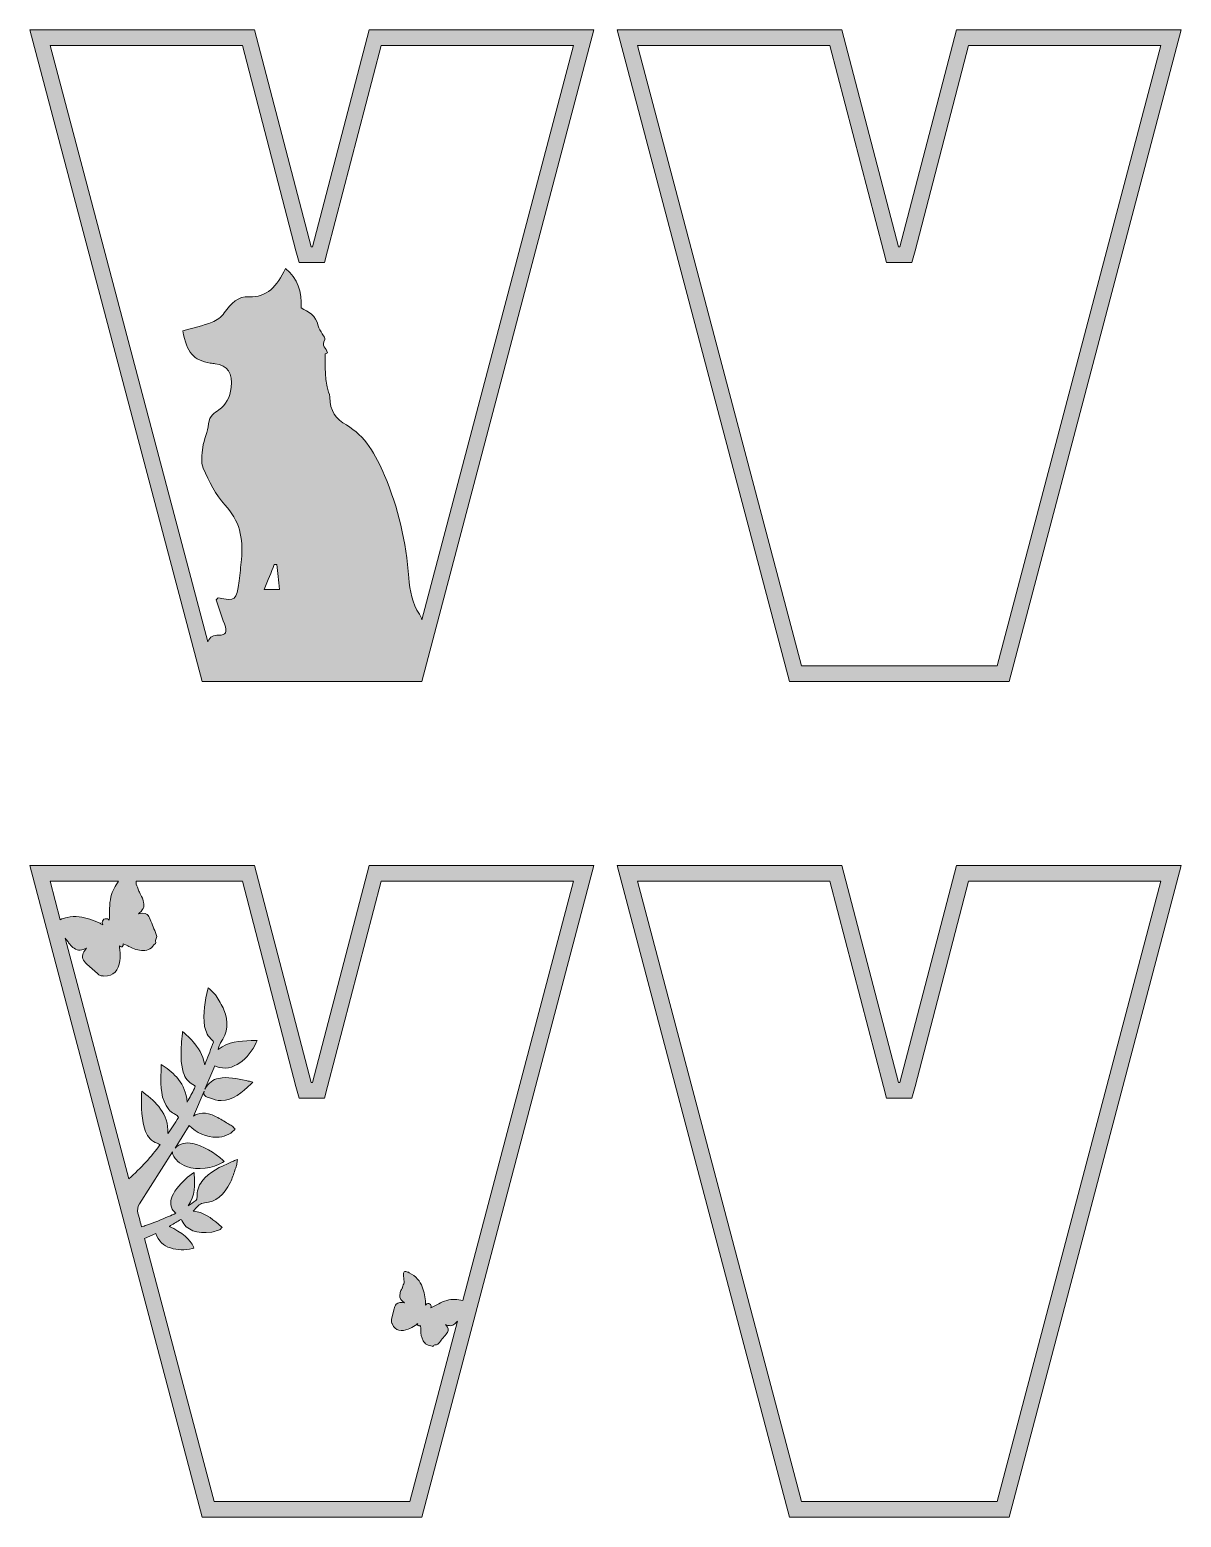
# Model space of a CAD drawing. Header units: millimetres. Extents: x 6 to 695, y -314 to -29.
# Drawn here: x 360.2 to 581.1, y -314.4 to -29.1 of the extents above; entities that cross this region are included whole.
import ezdxf

# ---------------------------------------------------------------- set-up
doc = ezdxf.new("R2010")
doc.units = ezdxf.units.MM
doc.header["$MEASUREMENT"] = 0
for name, color, linetype in [('Layer 2', 7, 'Continuous'), ('Layer 3', 7, 'Continuous'), ('Layer 9', 7, 'Continuous'), ('Layer8', 7, 'Continuous')]:
    doc.layers.add(name, color=color, linetype=linetype)

msp = doc.modelspace()

# ---------------------------------------------------------------- hatches: boundary and pattern name
at = {"layer": 'Layer 2'}
h = msp.add_hatch(color=2, dxfattribs=at)
h.dxf.hatch_style = 2
h.paths.add_polyline_path([(581.05, -189.41), (537.95, -189.41), (527.08, -231.03), (526.82, -231.03), (515.95, -189.41), (472.85, -189.41), (505.91, -314.43), (548.06, -314.43)])
h.paths.add_polyline_path([(577.16, -192.41), (545.75, -311.43), (508.22, -311.43), (476.75, -192.41), (513.64, -192.41), (523.92, -231.79), (524.51, -234.03), (526.82, -234.03), (527.08, -234.03), (529.4, -234.03), (529.98, -231.79), (540.27, -192.41)])
at = {"layer": 'Layer 3'}
h = msp.add_hatch(color=1, dxfattribs=at)
h.dxf.hatch_style = 2
h.paths.add_polyline_path([(425.27, -189.41), (414.4, -231.03), (414.14, -231.03), (403.27, -189.41), (360.17, -189.41), (393.23, -314.43), (435.37, -314.43), (468.37, -189.41)])
edge = h.paths.add_edge_path()
edge.add_spline(control_points=[(364.06, -192.41), (364.06, -192.41), (377.22, -192.41), (377.22, -192.41), (376.53, -193.29), (376.03, -194.32), (375.75, -195.41), (375.36, -196.92), (375.57, -198.38), (375.43, -199.88), (375.23, -199.68), (374.97, -199.57), (374.65, -199.63), (374.3, -199.69), (374.05, -200), (374.06, -200.36), (374.07, -200.52), (374.12, -200.67), (374.21, -200.8), (374.03, -200.69), (373.85, -200.59), (373.66, -200.5), (372.38, -199.89), (371.05, -199.45), (369.65, -199.27), (368.87, -199.17), (368.11, -199.19), (367.34, -199.36), (366.88, -199.46), (366.44, -199.62), (366.02, -199.81), (366.02, -199.81), (364.06, -192.41), (364.06, -192.41)], knot_values=[0, 0, 0, 0, 1, 1, 1, 2, 2, 2, 3, 3, 3, 4, 4, 4, 5, 5, 5, 6, 6, 6, 7, 7, 7, 8, 8, 8, 9, 9, 9, 10, 10, 10, 11, 11, 11, 11], degree=3, periodic=1)
edge = h.paths.add_edge_path()
edge.add_spline(control_points=[(437.02, -273.64), (436.85, -273.43), (436.56, -273.37), (436.33, -273.51), (436.22, -273.58), (436.15, -273.66), (436.09, -273.77), (436.1, -273.61), (436.1, -273.45), (436.09, -273.3), (436.03, -272.25), (435.84, -271.22), (435.46, -270.23), (435.25, -269.69), (434.96, -269.19), (434.57, -268.76), (434.12, -268.24), (433.57, -267.86), (432.98, -267.53), (432.77, -267.41), (432.53, -267.36), (432.29, -267.32), (432.08, -267.28), (431.9, -267.43), (431.88, -267.64), (431.86, -267.85), (431.83, -268.08), (431.88, -268.29), (431.95, -268.52), (431.95, -268.74), (431.95, -268.98), (431.96, -269.07), (431.98, -269.16), (431.98, -269.25), (431.98, -269.32), (431.98, -269.4), (431.96, -269.46), (431.88, -269.74), (431.78, -270.02), (431.69, -270.3), (431.67, -270.38), (431.64, -270.45), (431.6, -270.52), (431.52, -270.65), (431.42, -270.78), (431.37, -270.93), (431.28, -271.2), (431.21, -271.48), (431.17, -271.76), (431.07, -272.46), (431.49, -272.91), (432.03, -273.28), (431.47, -273.21), (430.83, -273.18), (430.44, -273.58), (430.22, -273.81), (430.14, -274.13), (430.07, -274.44), (430.07, -274.44), (429.59, -276.44), (429.59, -276.44), (429.55, -276.6), (429.52, -276.76), (429.54, -276.91), (429.56, -277.01), (429.6, -277.1), (429.64, -277.19), (429.67, -277.26), (429.7, -277.33), (429.73, -277.41), (430.31, -278.72), (431.51, -278.82), (432.76, -278.35), (433.23, -278.17), (433.67, -277.92), (434.09, -277.64), (434.23, -277.55), (434.41, -277.36), (434.6, -277.29), (434.57, -277.36), (434.56, -277.45), (434.57, -277.53), (434.6, -277.65), (434.69, -277.73), (434.81, -277.73), (434.86, -277.73), (434.9, -277.72), (434.93, -277.71), (434.96, -277.7), (434.99, -277.69), (435.02, -277.67), (435.04, -277.65), (435.07, -277.63), (435.09, -277.61), (435.18, -277.91), (435.16, -278.32), (435.17, -278.52), (435.19, -279.23), (435.29, -279.97), (435.65, -280.59), (435.81, -280.87), (436.03, -281.15), (436.31, -281.32), (436.64, -281.5), (437.02, -281.49), (437.36, -281.64), (437.57, -281.73), (437.59, -281.51), (437.74, -281.44), (437.93, -281.34), (438.15, -281.41), (438.34, -281.32), (438.43, -281.28), (438.5, -281.19), (438.57, -281.11), (439.06, -280.52), (439.54, -279.92), (440.03, -279.32), (440.21, -279.1), (440.4, -278.86), (440.44, -278.58), (440.49, -278.16), (440.2, -277.78), (439.93, -277.46), (440.06, -277.61), (440.69, -277.69), (440.91, -277.69), (441.22, -277.68), (441.5, -277.54), (441.72, -277.32), (441.88, -277.16), (442.04, -277), (442.19, -276.83), (442.19, -276.83), (433.06, -311.43), (433.06, -311.43), (433.06, -311.43), (395.54, -311.43), (395.54, -311.43), (395.54, -311.43), (382.19, -260.94), (382.19, -260.94), (382.19, -260.94), (384.34, -259.99), (384.34, -259.99), (384.85, -261.42), (385.8, -262.36), (387.17, -262.78), (388.48, -263.19), (389.86, -263.22), (391.38, -262.88), (391.38, -262.88), (391.65, -262.83), (391.65, -262.83), (391.65, -262.83), (391.56, -262.58), (391.56, -262.58), (391.08, -261.21), (389.32, -259.73), (386.93, -258.65), (387.01, -258.6), (387.09, -258.55), (387.17, -258.5), (387.85, -258.09), (388.49, -257.7), (389.14, -257.33), (389.2, -257.36), (389.32, -257.44), (389.34, -257.48), (390.22, -259.38), (392.2, -260.16), (395.07, -259.72), (395.45, -259.66), (395.83, -259.54), (396.2, -259.43), (396.32, -259.39), (396.44, -259.35), (396.56, -259.32), (396.67, -259.29), (396.73, -259.21), (396.8, -259.13), (396.83, -259.1), (396.86, -259.06), (396.91, -259.01), (396.91, -259.01), (397.08, -258.83), (397.08, -258.83), (397.08, -258.83), (396.9, -258.68), (396.9, -258.68), (396.72, -258.52), (396.53, -258.37), (396.35, -258.22), (394.98, -257.05), (393.56, -255.86), (391.52, -255.72), (391.66, -255.58), (391.79, -255.43), (391.92, -255.28), (392.41, -254.73), (392.87, -254.21), (393.71, -254.14), (395.82, -253.95), (397.44, -252.65), (398.65, -250.18), (399.01, -249.43), (399.27, -248.63), (399.52, -247.86), (399.62, -247.56), (399.72, -247.26), (399.82, -246.97), (399.87, -246.82), (399.89, -246.67), (399.91, -246.49), (399.92, -246.39), (399.93, -246.29), (399.95, -246.17), (399.95, -246.17), (400, -245.78), (400, -245.78), (400, -245.78), (399.65, -245.94), (399.65, -245.94), (399.38, -246.05), (399.13, -246.17), (398.87, -246.28), (396.72, -247.22), (394.69, -248.11), (393.19, -250.01), (392.52, -250.87), (392.22, -251.86), (392.26, -253.05), (392.27, -253.27), (392.14, -253.6), (392, -253.7), (391.55, -254.04), (391.07, -254.36), (390.53, -254.68), (391.9, -252.79), (391.87, -250.61), (391.72, -248.66), (391.72, -248.66), (391.69, -248.29), (391.69, -248.29), (391.69, -248.29), (391.38, -248.51), (391.38, -248.51), (390.08, -249.41), (388.98, -250.52), (388.01, -251.91), (387.16, -253.13), (386.99, -254.28), (387.51, -255.33), (387.64, -255.59), (387.85, -255.79), (388.09, -256.01), (388.13, -256.05), (388.18, -256.09), (388.22, -256.13), (387.75, -256.33), (387.27, -256.53), (386.78, -256.74), (385.42, -257.32), (384.01, -257.92), (382.58, -258.41), (382.26, -258.52), (381.93, -258.62), (381.6, -258.72), (381.6, -258.72), (381.19, -257.16), (380.92, -256.1), (380.76, -255.5), (380.86, -254.86), (381.2, -254.34), (381.2, -254.34), (387.55, -244.36), (387.55, -244.36), (387.52, -244.54), (387.53, -244.73), (387.61, -244.87), (387.91, -245.42), (388.22, -245.83), (388.54, -246.13), (389.03, -246.57), (389.6, -246.91), (390.23, -247.14), (392.43, -247.96), (395.26, -247.51), (397.15, -246.37), (397.15, -246.37), (397.44, -246.19), (397.44, -246.19), (397.44, -246.19), (397.19, -245.95), (397.19, -245.95), (395.74, -244.55), (393.21, -243.14), (391.45, -242.73), (390.15, -242.44), (388.98, -242.74), (388.03, -243.61), (388.03, -243.61), (390.77, -239.31), (390.77, -239.31), (392.1, -240.69), (394.08, -241.54), (395.99, -241.53), (397.41, -241.52), (398.62, -241.03), (399.4, -240.15), (399.4, -240.15), (399.58, -239.95), (399.58, -239.95), (399.58, -239.95), (399.39, -239.77), (399.39, -239.77), (399.34, -239.73), (399.3, -239.69), (399.26, -239.65), (399.16, -239.54), (399.05, -239.44), (398.91, -239.36), (398.67, -239.21), (398.43, -239.06), (398.19, -238.92), (397.46, -238.47), (396.71, -238.01), (395.93, -237.6), (393.82, -236.51), (392.48, -236.87), (391.6, -237.49), (391.6, -237.49), (393.6, -232.7), (393.6, -232.7), (393.54, -232.92), (393.54, -233.12), (393.59, -233.3), (393.68, -233.54), (393.87, -233.72), (394.17, -233.83), (394.18, -233.84), (394.19, -233.84), (394.21, -233.85), (394.36, -233.9), (394.51, -233.96), (394.67, -234.01), (395.38, -234.27), (396.12, -234.54), (396.87, -234.52), (399.17, -234.45), (400.89, -232.96), (402.61, -231.3), (402.61, -231.3), (402.96, -230.95), (402.96, -230.95), (402.96, -230.95), (402.5, -230.85), (402.5, -230.85), (402.22, -230.8), (401.94, -230.73), (401.67, -230.67), (399.88, -230.28), (398.18, -229.9), (396.41, -230.24), (395.32, -230.46), (394.47, -231.1), (393.82, -232.22), (393.8, -232.25), (393.79, -232.28), (393.77, -232.31), (393.77, -232.31), (395.64, -227.85), (395.64, -227.85), (395.73, -227.89), (395.83, -227.93), (395.92, -227.97), (399.18, -229.18), (402.16, -226.5), (403.62, -223.34), (403.62, -223.34), (403.8, -222.96), (403.8, -222.96), (403.8, -222.96), (403.39, -222.97), (403.39, -222.97), (403.14, -222.98), (402.88, -222.99), (402.62, -223), (400.46, -223.07), (398.23, -223.15), (396.32, -224.72), (396.41, -224.23), (396.52, -223.78), (396.76, -223.45), (398.17, -221.51), (398.38, -219.36), (397.4, -217.07), (397, -216.14), (396.47, -215.26), (395.95, -214.41), (395.72, -214.04), (394.41, -212.88), (394.41, -212.88), (394.41, -212.88), (394.35, -213.16), (394.35, -213.16), (393.82, -215.29), (393.3, -217.78), (393.72, -220.31), (393.9, -221.36), (394.39, -222.23), (395.17, -222.89), (395.28, -222.99), (395.39, -223.24), (395.39, -223.3), (394.94, -224.56), (394.45, -225.84), (393.96, -227.07), (393.96, -227.07), (393.75, -227.62), (393.75, -227.62), (393.4, -225.68), (392.41, -224.29), (391.48, -223.17), (391.19, -222.82), (390.85, -222.51), (390.47, -222.16), (390.28, -221.98), (390.07, -221.8), (389.85, -221.58), (389.85, -221.58), (389.5, -221.24), (389.5, -221.24), (389.5, -221.24), (389.45, -221.75), (389.45, -221.75), (389.42, -222.02), (389.39, -222.26), (389.37, -222.48), (389.32, -222.92), (389.28, -223.29), (389.26, -223.66), (389.16, -225.43), (389.07, -227.27), (389.62, -229.08), (389.96, -230.21), (390.59, -231.01), (391.48, -231.44), (391.71, -231.55), (391.83, -231.66), (391.87, -231.76), (391.9, -231.86), (391.86, -232), (391.76, -232.2), (391.33, -233.03), (390.88, -233.89), (390.37, -234.79), (390.08, -231.16), (387.77, -229.17), (385.73, -227.83), (385.73, -227.83), (385.35, -227.58), (385.35, -227.58), (385.35, -227.58), (385.35, -228.06), (385.35, -228.06), (385.36, -228.54), (385.35, -229.03), (385.34, -229.51), (385.3, -231.82), (385.25, -234.21), (386.82, -236.21), (387.09, -236.56), (387.47, -236.78), (387.83, -237), (388.05, -237.13), (388.26, -237.25), (388.44, -237.39), (388.53, -237.47), (388.65, -237.65), (388.7, -237.75), (388.01, -238.87), (387.35, -239.89), (386.67, -240.84), (386.82, -236.97), (384.36, -234.77), (382.02, -232.99), (382.02, -232.99), (381.64, -232.71), (381.64, -232.71), (381.64, -232.71), (381.63, -233.2), (381.63, -233.2), (381.57, -235.95), (381.58, -238.22), (382.39, -240.42), (382.79, -241.51), (383.56, -242.3), (384.61, -242.7), (384.76, -242.75), (384.9, -242.83), (385.08, -242.92), (385.11, -242.93), (385.13, -242.94), (385.16, -242.96), (383.5, -245.27), (381.53, -247.43), (379.17, -249.54), (379.17, -249.54), (366.96, -203.38), (366.96, -203.38), (367.05, -203.47), (367.14, -203.56), (367.22, -203.65), (367.3, -203.73), (367.38, -203.81), (367.44, -203.9), (367.58, -204.1), (367.68, -204.34), (367.84, -204.52), (368.1, -204.8), (368.38, -205.06), (368.69, -205.29), (369.44, -205.86), (370.23, -205.65), (371.03, -205.26), (370.59, -205.87), (370.12, -206.6), (370.35, -207.32), (370.48, -207.72), (370.81, -208.02), (371.12, -208.31), (371.12, -208.31), (373.16, -210.16), (373.16, -210.16), (373.32, -210.3), (373.49, -210.45), (373.69, -210.52), (373.81, -210.56), (373.94, -210.57), (374.07, -210.58), (374.17, -210.59), (374.28, -210.6), (374.39, -210.61), (376.31, -210.79), (377.19, -209.43), (377.45, -207.67), (377.54, -207), (377.53, -206.32), (377.47, -205.65), (377.46, -205.43), (377.35, -205.09), (377.38, -204.83), (377.45, -204.91), (377.54, -204.97), (377.65, -205.01), (377.81, -205.06), (377.96, -205.01), (378.04, -204.85), (378.06, -204.8), (378.08, -204.75), (378.09, -204.7), (378.11, -204.66), (378.11, -204.62), (378.1, -204.58), (378.09, -204.53), (378.09, -204.49), (378.07, -204.45), (378.48, -204.54), (378.95, -204.83), (379.2, -204.95), (380.04, -205.37), (380.98, -205.74), (381.94, -205.72), (382.37, -205.71), (382.85, -205.63), (383.22, -205.4), (383.64, -205.14), (383.88, -204.68), (384.27, -204.38), (384.51, -204.2), (384.27, -204.02), (384.28, -203.8), (384.3, -203.52), (384.51, -203.31), (384.53, -203.03), (384.54, -202.89), (384.48, -202.75), (384.43, -202.62), (384.05, -201.66), (383.66, -200.71), (383.27, -199.75), (383.13, -199.39), (382.97, -199.02), (382.66, -198.79), (382.2, -198.46), (381.57, -198.55), (381.02, -198.66), (381.28, -198.61), (381.78, -197.92), (381.91, -197.67), (382.11, -197.3), (382.13, -196.88), (382.01, -196.48), (381.86, -195.97), (381.73, -195.43), (381.44, -194.97), (381.32, -194.77), (381.22, -194.56), (381.12, -194.35), (381.01, -194.1), (380.94, -193.82), (380.81, -193.58), (380.59, -193.2), (380.56, -192.81), (380.59, -192.41), (380.59, -192.41), (400.95, -192.41), (400.95, -192.41), (400.95, -192.41), (411.24, -231.79), (411.24, -231.79), (411.24, -231.79), (411.82, -234.03), (411.82, -234.03), (411.82, -234.03), (414.14, -234.03), (414.14, -234.03), (414.14, -234.03), (414.4, -234.03), (414.4, -234.03), (414.4, -234.03), (416.71, -234.03), (416.71, -234.03), (416.71, -234.03), (417.3, -231.79), (417.3, -231.79), (417.3, -231.79), (427.58, -192.41), (427.58, -192.41), (427.58, -192.41), (464.47, -192.41), (464.47, -192.41), (464.47, -192.41), (443.24, -272.85), (443.24, -272.85), (442.25, -272.58), (441.18, -272.58), (440.17, -272.84), (439.04, -273.13), (438.17, -273.79), (437.13, -274.24), (437.19, -274.04), (437.17, -273.82), (437.02, -273.64)], knot_values=[0, 0, 0, 0, 1, 1, 1, 2, 2, 2, 3, 3, 3, 4, 4, 4, 5, 5, 5, 6, 6, 6, 7, 7, 7, 8, 8, 8, 9, 9, 9, 10, 10, 10, 11, 11, 11, 12, 12, 12, 13, 13, 13, 14, 14, 14, 15, 15, 15, 16, 16, 16, 17, 17, 17, 18, 18, 18, 19, 19, 19, 20, 20, 20, 21, 21, 21, 22, 22, 22, 23, 23, 23, 24, 24, 24, 25, 25, 25, 26, 26, 26, 27, 27, 27, 28, 28, 28, 29, 29, 29, 30, 30, 30, 31, 31, 31, 32, 32, 32, 33, 33, 33, 34, 34, 34, 35, 35, 35, 36, 36, 36, 37, 37, 37, 38, 38, 38, 39, 39, 39, 40, 40, 40, 41, 41, 41, 42, 42, 42, 43, 43, 43, 44, 44, 44, 45, 45, 45, 46, 46, 46, 47, 47, 47, 48, 48, 48, 49, 49, 49, 50, 50, 50, 51, 51, 51, 52, 52, 52, 53, 53, 53, 54, 54, 54, 55, 55, 55, 56, 56, 56, 57, 57, 57, 58, 58, 58, 59, 59, 59, 60, 60, 60, 61, 61, 61, 62, 62, 62, 63, 63, 63, 64, 64, 64, 65, 65, 65, 66, 66, 66, 67, 67, 67, 68, 68, 68, 69, 69, 69, 70, 70, 70, 71, 71, 71, 72, 72, 72, 73, 73, 73, 74, 74, 74, 75, 75, 75, 76, 76, 76, 77, 77, 77, 78, 78, 78, 79, 79, 79, 80, 80, 80, 81, 81, 81, 82, 82, 82, 83, 83, 83, 84, 84, 84, 85, 85, 85, 86, 86, 86, 87, 87, 87, 88, 88, 88, 89, 89, 89, 90, 90, 90, 91, 91, 91, 92, 92, 92, 93, 93, 93, 94, 94, 94, 95, 95, 95, 96, 96, 96, 97, 97, 97, 98, 98, 98, 99, 99, 99, 100, 100, 100, 101, 101, 101, 102, 102, 102, 103, 103, 103, 104, 104, 104, 105, 105, 105, 106, 106, 106, 107, 107, 107, 108, 108, 108, 109, 109, 109, 110, 110, 110, 111, 111, 111, 112, 112, 112, 113, 113, 113, 114, 114, 114, 115, 115, 115, 116, 116, 116, 117, 117, 117, 118, 118, 118, 119, 119, 119, 120, 120, 120, 121, 121, 121, 122, 122, 122, 123, 123, 123, 124, 124, 124, 125, 125, 125, 126, 126, 126, 127, 127, 127, 128, 128, 128, 129, 129, 129, 130, 130, 130, 131, 131, 131, 132, 132, 132, 133, 133, 133, 134, 134, 134, 135, 135, 135, 136, 136, 136, 137, 137, 137, 138, 138, 138, 139, 139, 139, 140, 140, 140, 141, 141, 141, 142, 142, 142, 143, 143, 143, 144, 144, 144, 145, 145, 145, 146, 146, 146, 147, 147, 147, 148, 148, 148, 149, 149, 149, 150, 150, 150, 151, 151, 151, 152, 152, 152, 153, 153, 153, 154, 154, 154, 155, 155, 155, 156, 156, 156, 157, 157, 157, 158, 158, 158, 159, 159, 159, 160, 160, 160, 161, 161, 161, 162, 162, 162, 163, 163, 163, 164, 164, 164, 165, 165, 165, 166, 166, 166, 167, 167, 167, 168, 168, 168, 169, 169, 169, 170, 170, 170, 171, 171, 171, 172, 172, 172, 173, 173, 173, 174, 174, 174, 175, 175, 175, 176, 176, 176, 177, 177, 177, 178, 178, 178, 179, 179, 179, 180, 180, 180, 181, 181, 181, 182, 182, 182, 183, 183, 183, 184, 184, 184, 185, 185, 185, 186, 186, 186, 187, 187, 187, 188, 188, 188, 189, 189, 189, 190, 190, 190, 191, 191, 191, 192, 192, 192, 193, 193, 193, 194, 194, 194, 195, 195, 195, 196, 196, 196, 197, 197, 197, 198, 198, 198, 199, 199, 199, 200, 200, 200, 201, 201, 201, 202, 202, 202, 203, 203, 203, 204, 204, 204, 205, 205, 205, 206, 206, 206, 207, 207, 207, 208, 208, 208, 209, 209, 209, 210, 210, 210, 211, 211, 211, 212, 212, 212, 213, 213, 213, 214, 214, 214, 215, 215, 215, 216, 216, 216, 217, 217, 217, 218, 218, 218, 218], degree=3, periodic=1)
at = {"layer": 'Layer 9'}
h = msp.add_hatch(color=1, dxfattribs=at)
h.dxf.hatch_style = 2
h.paths.add_polyline_path([(425.27, -29.09), (414.4, -70.71), (414.14, -70.71), (403.27, -29.09), (360.17, -29.09), (393.23, -154.12), (435.37, -154.12), (468.37, -29.09)])
edge = h.paths.add_edge_path()
edge.add_spline(control_points=[(364.06, -32.09), (364.06, -32.09), (400.95, -32.09), (400.95, -32.09), (400.95, -32.09), (411.24, -71.47), (411.24, -71.47), (411.24, -71.47), (411.82, -73.71), (411.82, -73.71), (411.82, -73.71), (414.14, -73.71), (414.14, -73.71), (414.14, -73.71), (414.4, -73.71), (414.4, -73.71), (414.4, -73.71), (416.71, -73.71), (416.71, -73.71), (416.71, -73.71), (417.3, -71.47), (417.3, -71.47), (417.3, -71.47), (427.58, -32.09), (427.58, -32.09), (427.58, -32.09), (464.47, -32.09), (464.47, -32.09), (464.47, -32.09), (435.4, -142.27), (435.4, -142.27), (435.25, -141.89), (435.09, -141.54), (434.9, -141.22), (433.61, -139.08), (433.05, -136.75), (432.87, -134.21), (432.38, -127.34), (430.84, -120.79), (428.24, -114.6), (426.56, -110.61), (424.48, -106.95), (420.9, -104.91), (418.93, -103.79), (417.73, -102.23), (417.73, -99.57), (417.72, -98.92), (417.32, -98.29), (417.2, -97.62), (417.04, -96.66), (416.92, -95.67), (416.87, -94.69), (416.82, -93.61), (416.86, -92.52), (416.86, -91.26), (416.9, -91.24), (417.09, -91.14), (417.28, -91.05), (417.08, -90.16), (415.98, -89.75), (416.77, -88.5), (416.97, -88.17), (415.7, -86.85), (415.5, -85.88), (415.05, -83.81), (413.64, -83.21), (412.21, -82.44), (412.42, -79.36), (411.58, -76.82), (409.21, -74.87), (407.61, -78.3), (405.61, -80.51), (402.27, -80.31), (400.14, -80.18), (398.76, -81.58), (397.49, -83.4), (396.94, -84.21), (396.04, -84.86), (395.19, -85.18), (393.36, -85.87), (391.46, -86.3), (389.51, -86.85), (390.33, -91.09), (391.56, -92.46), (394.8, -93.02), (395.11, -93.07), (395.44, -93.11), (395.76, -93.15), (398.15, -93.46), (399.17, -94.98), (398.82, -97.74), (398.58, -99.57), (397.83, -100.99), (396.46, -102.02), (395.6, -102.65), (394.61, -103.06), (394.48, -104.67), (394.35, -106.2), (393.58, -107.66), (393.35, -109.2), (393.17, -110.51), (392.97, -112.13), (393.45, -113.19), (394.6, -115.7), (395.84, -118.34), (397.6, -120.23), (400.38, -123.19), (401.19, -126.6), (400.77, -130.69), (400.63, -132.06), (400.54, -133.44), (400.34, -134.79), (399.76, -138.67), (399.74, -138.66), (396.28, -138.08), (396.22, -138.06), (396.13, -138.22), (395.91, -138.45), (396.43, -139.93), (396.94, -141.5), (397.51, -143.04), (398.12, -144.67), (397.86, -145.27), (396.36, -145.22), (395.43, -145.19), (394.76, -145.48), (394.31, -146.48), (394.31, -146.48), (364.06, -32.09), (364.06, -32.09)], knot_values=[0, 0, 0, 0, 1, 1, 1, 2, 2, 2, 3, 3, 3, 4, 4, 4, 5, 5, 5, 6, 6, 6, 7, 7, 7, 8, 8, 8, 9, 9, 9, 10, 10, 10, 11, 11, 11, 12, 12, 12, 13, 13, 13, 14, 14, 14, 15, 15, 15, 16, 16, 16, 17, 17, 17, 18, 18, 18, 19, 19, 19, 20, 20, 20, 21, 21, 21, 22, 22, 22, 23, 23, 23, 24, 24, 24, 25, 25, 25, 26, 26, 26, 27, 27, 27, 28, 28, 28, 29, 29, 29, 30, 30, 30, 31, 31, 31, 32, 32, 32, 33, 33, 33, 34, 34, 34, 35, 35, 35, 36, 36, 36, 37, 37, 37, 38, 38, 38, 39, 39, 39, 40, 40, 40, 41, 41, 41, 42, 42, 42, 43, 43, 43, 43], degree=3, periodic=1)
edge = h.paths.add_edge_path()
edge.add_spline(control_points=[(405.15, -136.46), (405.86, -134.69), (406.47, -133.17), (407.08, -131.65), (407.24, -131.66), (407.39, -131.68), (407.55, -131.69), (407.72, -133.21), (407.9, -134.72), (408.09, -136.46), (406.99, -136.46), (406.22, -136.46), (405.15, -136.46)], knot_values=[0, 0, 0, 0, 1, 1, 1, 2, 2, 2, 3, 3, 3, 4, 4, 4, 4], degree=3, periodic=1)
at = {"layer": 'Layer8'}
h = msp.add_hatch(color=2, dxfattribs=at)
h.dxf.hatch_style = 2
h.paths.add_polyline_path([(537.95, -29.09), (527.08, -70.71), (526.82, -70.71), (515.95, -29.09), (472.85, -29.09), (505.91, -154.12), (548.06, -154.12), (581.05, -29.09)])
h.paths.add_polyline_path([(545.75, -151.12), (508.22, -151.12), (476.75, -32.09), (513.64, -32.09), (523.92, -71.47), (524.51, -73.71), (526.82, -73.71), (527.08, -73.71), (529.4, -73.71), (529.98, -71.47), (540.27, -32.09), (577.16, -32.09)])

# ---------------------------------------------------------------- linework, layer by layer
at = {"layer": 'Layer 2', "lineweight": 0}
for points in [[(581.05, -189.41), (537.95, -189.41), (527.08, -231.03), (526.82, -231.03), (515.95, -189.41), (472.85, -189.41), (505.91, -314.43), (548.06, -314.43), (581.05, -189.41), (581.05, -189.41)], [(577.16, -192.41), (545.75, -311.43), (508.22, -311.43), (476.75, -192.41), (513.64, -192.41), (523.92, -231.79), (524.51, -234.03), (526.82, -234.03), (527.08, -234.03), (529.4, -234.03), (529.98, -231.79), (540.27, -192.41), (577.16, -192.41)]]:
    msp.add_lwpolyline(points, dxfattribs=at)
at = {"layer": 'Layer 3', "lineweight": 0}
msp.add_lwpolyline([(425.27, -189.41), (414.4, -231.03), (414.14, -231.03), (403.27, -189.41), (360.17, -189.41), (393.23, -314.43), (435.37, -314.43), (468.37, -189.41), (425.27, -189.41)], dxfattribs=at)
for points, knots in [([(364.06, -192.41), (364.06, -192.41), (377.22, -192.41), (377.22, -192.41), (376.53, -193.29), (376.03, -194.32), (375.75, -195.41), (375.36, -196.92), (375.57, -198.38), (375.43, -199.88), (375.23, -199.68), (374.97, -199.57), (374.65, -199.63), (374.3, -199.69), (374.05, -200), (374.06, -200.36), (374.07, -200.52), (374.12, -200.67), (374.21, -200.8), (374.03, -200.69), (373.85, -200.59), (373.66, -200.5), (372.38, -199.89), (371.05, -199.45), (369.65, -199.27), (368.87, -199.17), (368.11, -199.19), (367.34, -199.36), (366.88, -199.46), (366.44, -199.62), (366.02, -199.81), (366.02, -199.81), (364.06, -192.41), (364.06, -192.41)], [0, 0, 0, 0, 1, 1, 1, 2, 2, 2, 3, 3, 3, 4, 4, 4, 5, 5, 5, 6, 6, 6, 7, 7, 7, 8, 8, 8, 9, 9, 9, 10, 10, 10, 11, 11, 11, 11]), ([(437.02, -273.64), (436.85, -273.43), (436.56, -273.37), (436.33, -273.51), (436.22, -273.58), (436.15, -273.66), (436.09, -273.77), (436.1, -273.61), (436.1, -273.45), (436.09, -273.3), (436.03, -272.25), (435.84, -271.22), (435.46, -270.23), (435.25, -269.69), (434.96, -269.19), (434.57, -268.76), (434.12, -268.24), (433.57, -267.86), (432.98, -267.53), (432.77, -267.41), (432.53, -267.36), (432.29, -267.32), (432.08, -267.28), (431.9, -267.43), (431.88, -267.64), (431.86, -267.85), (431.83, -268.08), (431.88, -268.29), (431.95, -268.52), (431.95, -268.74), (431.95, -268.98), (431.96, -269.07), (431.98, -269.16), (431.98, -269.25), (431.98, -269.32), (431.98, -269.4), (431.96, -269.46), (431.88, -269.74), (431.78, -270.02), (431.69, -270.3), (431.67, -270.38), (431.64, -270.45), (431.6, -270.52), (431.52, -270.65), (431.42, -270.78), (431.37, -270.93), (431.28, -271.2), (431.21, -271.48), (431.17, -271.76), (431.07, -272.46), (431.49, -272.91), (432.03, -273.28), (431.47, -273.21), (430.83, -273.18), (430.44, -273.58), (430.22, -273.81), (430.14, -274.13), (430.07, -274.44), (430.07, -274.44), (429.59, -276.44), (429.59, -276.44), (429.55, -276.6), (429.52, -276.76), (429.54, -276.91), (429.56, -277.01), (429.6, -277.1), (429.64, -277.19), (429.67, -277.26), (429.7, -277.33), (429.73, -277.41), (430.31, -278.72), (431.51, -278.82), (432.76, -278.35), (433.23, -278.17), (433.67, -277.92), (434.09, -277.64), (434.23, -277.55), (434.41, -277.36), (434.6, -277.29), (434.57, -277.36), (434.56, -277.45), (434.57, -277.53), (434.6, -277.65), (434.69, -277.73), (434.81, -277.73), (434.86, -277.73), (434.9, -277.72), (434.93, -277.71), (434.96, -277.7), (434.99, -277.69), (435.02, -277.67), (435.04, -277.65), (435.07, -277.63), (435.09, -277.61), (435.18, -277.91), (435.16, -278.32), (435.17, -278.52), (435.19, -279.23), (435.29, -279.97), (435.65, -280.59), (435.81, -280.87), (436.03, -281.15), (436.31, -281.32), (436.64, -281.5), (437.02, -281.49), (437.36, -281.64), (437.57, -281.73), (437.59, -281.51), (437.74, -281.44), (437.93, -281.34), (438.15, -281.41), (438.34, -281.32), (438.43, -281.28), (438.5, -281.19), (438.57, -281.11), (439.06, -280.52), (439.54, -279.92), (440.03, -279.32), (440.21, -279.1), (440.4, -278.86), (440.44, -278.58), (440.49, -278.16), (440.2, -277.78), (439.93, -277.46), (440.06, -277.61), (440.69, -277.69), (440.91, -277.69), (441.22, -277.68), (441.5, -277.54), (441.72, -277.32), (441.88, -277.16), (442.04, -277), (442.19, -276.83), (442.19, -276.83), (433.06, -311.43), (433.06, -311.43), (433.06, -311.43), (395.54, -311.43), (395.54, -311.43), (395.54, -311.43), (382.19, -260.94), (382.19, -260.94), (382.19, -260.94), (384.34, -259.99), (384.34, -259.99), (384.85, -261.42), (385.8, -262.36), (387.17, -262.78), (388.48, -263.19), (389.86, -263.22), (391.38, -262.88), (391.38, -262.88), (391.65, -262.83), (391.65, -262.83), (391.65, -262.83), (391.56, -262.58), (391.56, -262.58), (391.08, -261.21), (389.32, -259.73), (386.93, -258.65), (387.01, -258.6), (387.09, -258.55), (387.17, -258.5), (387.85, -258.09), (388.49, -257.7), (389.14, -257.33), (389.2, -257.36), (389.32, -257.44), (389.34, -257.48), (390.22, -259.38), (392.2, -260.16), (395.07, -259.72), (395.45, -259.66), (395.83, -259.54), (396.2, -259.43), (396.32, -259.39), (396.44, -259.35), (396.56, -259.32), (396.67, -259.29), (396.73, -259.21), (396.8, -259.13), (396.83, -259.1), (396.86, -259.06), (396.91, -259.01), (396.91, -259.01), (397.08, -258.83), (397.08, -258.83), (397.08, -258.83), (396.9, -258.68), (396.9, -258.68), (396.72, -258.52), (396.53, -258.37), (396.35, -258.22), (394.98, -257.05), (393.56, -255.86), (391.52, -255.72), (391.66, -255.58), (391.79, -255.43), (391.92, -255.28), (392.41, -254.73), (392.87, -254.21), (393.71, -254.14), (395.82, -253.95), (397.44, -252.65), (398.65, -250.18), (399.01, -249.43), (399.27, -248.63), (399.52, -247.86), (399.62, -247.56), (399.72, -247.26), (399.82, -246.97), (399.87, -246.82), (399.89, -246.67), (399.91, -246.49), (399.92, -246.39), (399.93, -246.29), (399.95, -246.17), (399.95, -246.17), (400, -245.78), (400, -245.78), (400, -245.78), (399.65, -245.94), (399.65, -245.94), (399.38, -246.05), (399.13, -246.17), (398.87, -246.28), (396.72, -247.22), (394.69, -248.11), (393.19, -250.01), (392.52, -250.87), (392.22, -251.86), (392.26, -253.05), (392.27, -253.27), (392.14, -253.6), (392, -253.7), (391.55, -254.04), (391.07, -254.36), (390.53, -254.68), (391.9, -252.79), (391.87, -250.61), (391.72, -248.66), (391.72, -248.66), (391.69, -248.29), (391.69, -248.29), (391.69, -248.29), (391.38, -248.51), (391.38, -248.51), (390.08, -249.41), (388.98, -250.52), (388.01, -251.91), (387.16, -253.13), (386.99, -254.28), (387.51, -255.33), (387.64, -255.59), (387.85, -255.79), (388.09, -256.01), (388.13, -256.05), (388.18, -256.09), (388.22, -256.13), (387.75, -256.33), (387.27, -256.53), (386.78, -256.74), (385.42, -257.32), (384.01, -257.92), (382.58, -258.41), (382.26, -258.52), (381.93, -258.62), (381.6, -258.72), (381.6, -258.72), (381.19, -257.16), (380.92, -256.1), (380.76, -255.5), (380.86, -254.86), (381.2, -254.34), (381.2, -254.34), (387.55, -244.36), (387.55, -244.36), (387.52, -244.54), (387.53, -244.73), (387.61, -244.87), (387.91, -245.42), (388.22, -245.83), (388.54, -246.13), (389.03, -246.57), (389.6, -246.91), (390.23, -247.14), (392.43, -247.96), (395.26, -247.51), (397.15, -246.37), (397.15, -246.37), (397.44, -246.19), (397.44, -246.19), (397.44, -246.19), (397.19, -245.95), (397.19, -245.95), (395.74, -244.55), (393.21, -243.14), (391.45, -242.73), (390.15, -242.44), (388.98, -242.74), (388.03, -243.61), (388.03, -243.61), (390.77, -239.31), (390.77, -239.31), (392.1, -240.69), (394.08, -241.54), (395.99, -241.53), (397.41, -241.52), (398.62, -241.03), (399.4, -240.15), (399.4, -240.15), (399.58, -239.95), (399.58, -239.95), (399.58, -239.95), (399.39, -239.77), (399.39, -239.77), (399.34, -239.73), (399.3, -239.69), (399.26, -239.65), (399.16, -239.54), (399.05, -239.44), (398.91, -239.36), (398.67, -239.21), (398.43, -239.06), (398.19, -238.92), (397.46, -238.47), (396.71, -238.01), (395.93, -237.6), (393.82, -236.51), (392.48, -236.87), (391.6, -237.49), (391.6, -237.49), (393.6, -232.7), (393.6, -232.7), (393.54, -232.92), (393.54, -233.12), (393.59, -233.3), (393.68, -233.54), (393.87, -233.72), (394.17, -233.83), (394.18, -233.84), (394.19, -233.84), (394.21, -233.85), (394.36, -233.9), (394.51, -233.96), (394.67, -234.01), (395.38, -234.27), (396.12, -234.54), (396.87, -234.52), (399.17, -234.45), (400.89, -232.96), (402.61, -231.3), (402.61, -231.3), (402.96, -230.95), (402.96, -230.95), (402.96, -230.95), (402.5, -230.85), (402.5, -230.85), (402.22, -230.8), (401.94, -230.73), (401.67, -230.67), (399.88, -230.28), (398.18, -229.9), (396.41, -230.24), (395.32, -230.46), (394.47, -231.1), (393.82, -232.22), (393.8, -232.25), (393.79, -232.28), (393.77, -232.31), (393.77, -232.31), (395.64, -227.85), (395.64, -227.85), (395.73, -227.89), (395.83, -227.93), (395.92, -227.97), (399.18, -229.18), (402.16, -226.5), (403.62, -223.34), (403.62, -223.34), (403.8, -222.96), (403.8, -222.96), (403.8, -222.96), (403.39, -222.97), (403.39, -222.97), (403.14, -222.98), (402.88, -222.99), (402.62, -223), (400.46, -223.07), (398.23, -223.15), (396.32, -224.72), (396.41, -224.23), (396.52, -223.78), (396.76, -223.45), (398.17, -221.51), (398.38, -219.36), (397.4, -217.07), (397, -216.14), (396.47, -215.26), (395.95, -214.41), (395.72, -214.04), (394.41, -212.88), (394.41, -212.88), (394.41, -212.88), (394.35, -213.16), (394.35, -213.16), (393.82, -215.29), (393.3, -217.78), (393.72, -220.31), (393.9, -221.36), (394.39, -222.23), (395.17, -222.89), (395.28, -222.99), (395.39, -223.24), (395.39, -223.3), (394.94, -224.56), (394.45, -225.84), (393.96, -227.07), (393.96, -227.07), (393.75, -227.62), (393.75, -227.62), (393.4, -225.68), (392.41, -224.29), (391.48, -223.17), (391.19, -222.82), (390.85, -222.51), (390.47, -222.16), (390.28, -221.98), (390.07, -221.8), (389.85, -221.58), (389.85, -221.58), (389.5, -221.24), (389.5, -221.24), (389.5, -221.24), (389.45, -221.75), (389.45, -221.75), (389.42, -222.02), (389.39, -222.26), (389.37, -222.48), (389.32, -222.92), (389.28, -223.29), (389.26, -223.66), (389.16, -225.43), (389.07, -227.27), (389.62, -229.08), (389.96, -230.21), (390.59, -231.01), (391.48, -231.44), (391.71, -231.55), (391.83, -231.66), (391.87, -231.76), (391.9, -231.86), (391.86, -232), (391.76, -232.2), (391.33, -233.03), (390.88, -233.89), (390.37, -234.79), (390.08, -231.16), (387.77, -229.17), (385.73, -227.83), (385.73, -227.83), (385.35, -227.58), (385.35, -227.58), (385.35, -227.58), (385.35, -228.06), (385.35, -228.06), (385.36, -228.54), (385.35, -229.03), (385.34, -229.51), (385.3, -231.82), (385.25, -234.21), (386.82, -236.21), (387.09, -236.56), (387.47, -236.78), (387.83, -237), (388.05, -237.13), (388.26, -237.25), (388.44, -237.39), (388.53, -237.47), (388.65, -237.65), (388.7, -237.75), (388.01, -238.87), (387.35, -239.89), (386.67, -240.84), (386.82, -236.97), (384.36, -234.77), (382.02, -232.99), (382.02, -232.99), (381.64, -232.71), (381.64, -232.71), (381.64, -232.71), (381.63, -233.2), (381.63, -233.2), (381.57, -235.95), (381.58, -238.22), (382.39, -240.42), (382.79, -241.51), (383.56, -242.3), (384.61, -242.7), (384.76, -242.75), (384.9, -242.83), (385.08, -242.92), (385.11, -242.93), (385.13, -242.94), (385.16, -242.96), (383.5, -245.27), (381.53, -247.43), (379.17, -249.54), (379.17, -249.54), (366.96, -203.38), (366.96, -203.38), (367.05, -203.47), (367.14, -203.56), (367.22, -203.65), (367.3, -203.73), (367.38, -203.81), (367.44, -203.9), (367.58, -204.1), (367.68, -204.34), (367.84, -204.52), (368.1, -204.8), (368.38, -205.06), (368.69, -205.29), (369.44, -205.86), (370.23, -205.65), (371.03, -205.26), (370.59, -205.87), (370.12, -206.6), (370.35, -207.32), (370.48, -207.72), (370.81, -208.02), (371.12, -208.31), (371.12, -208.31), (373.16, -210.16), (373.16, -210.16), (373.32, -210.3), (373.49, -210.45), (373.69, -210.52), (373.81, -210.56), (373.94, -210.57), (374.07, -210.58), (374.17, -210.59), (374.28, -210.6), (374.39, -210.61), (376.31, -210.79), (377.19, -209.43), (377.45, -207.67), (377.54, -207), (377.53, -206.32), (377.47, -205.65), (377.46, -205.43), (377.35, -205.09), (377.38, -204.83), (377.45, -204.91), (377.54, -204.97), (377.65, -205.01), (377.81, -205.06), (377.96, -205.01), (378.04, -204.85), (378.06, -204.8), (378.08, -204.75), (378.09, -204.7), (378.11, -204.66), (378.11, -204.62), (378.1, -204.58), (378.09, -204.53), (378.09, -204.49), (378.07, -204.45), (378.48, -204.54), (378.95, -204.83), (379.2, -204.95), (380.04, -205.37), (380.98, -205.74), (381.94, -205.72), (382.37, -205.71), (382.85, -205.63), (383.22, -205.4), (383.64, -205.14), (383.88, -204.68), (384.27, -204.38), (384.51, -204.2), (384.27, -204.02), (384.28, -203.8), (384.3, -203.52), (384.51, -203.31), (384.53, -203.03), (384.54, -202.89), (384.48, -202.75), (384.43, -202.62), (384.05, -201.66), (383.66, -200.71), (383.27, -199.75), (383.13, -199.39), (382.97, -199.02), (382.66, -198.79), (382.2, -198.46), (381.57, -198.55), (381.02, -198.66), (381.28, -198.61), (381.78, -197.92), (381.91, -197.67), (382.11, -197.3), (382.13, -196.88), (382.01, -196.48), (381.86, -195.97), (381.73, -195.43), (381.44, -194.97), (381.32, -194.77), (381.22, -194.56), (381.12, -194.35), (381.01, -194.1), (380.94, -193.82), (380.81, -193.58), (380.59, -193.2), (380.56, -192.81), (380.59, -192.41), (380.59, -192.41), (400.95, -192.41), (400.95, -192.41), (400.95, -192.41), (411.24, -231.79), (411.24, -231.79), (411.24, -231.79), (411.82, -234.03), (411.82, -234.03), (411.82, -234.03), (414.14, -234.03), (414.14, -234.03), (414.14, -234.03), (414.4, -234.03), (414.4, -234.03), (414.4, -234.03), (416.71, -234.03), (416.71, -234.03), (416.71, -234.03), (417.3, -231.79), (417.3, -231.79), (417.3, -231.79), (427.58, -192.41), (427.58, -192.41), (427.58, -192.41), (464.47, -192.41), (464.47, -192.41), (464.47, -192.41), (443.24, -272.85), (443.24, -272.85), (442.25, -272.58), (441.18, -272.58), (440.17, -272.84), (439.04, -273.13), (438.17, -273.79), (437.13, -274.24), (437.19, -274.04), (437.17, -273.82), (437.02, -273.64)], [0, 0, 0, 0, 1, 1, 1, 2, 2, 2, 3, 3, 3, 4, 4, 4, 5, 5, 5, 6, 6, 6, 7, 7, 7, 8, 8, 8, 9, 9, 9, 10, 10, 10, 11, 11, 11, 12, 12, 12, 13, 13, 13, 14, 14, 14, 15, 15, 15, 16, 16, 16, 17, 17, 17, 18, 18, 18, 19, 19, 19, 20, 20, 20, 21, 21, 21, 22, 22, 22, 23, 23, 23, 24, 24, 24, 25, 25, 25, 26, 26, 26, 27, 27, 27, 28, 28, 28, 29, 29, 29, 30, 30, 30, 31, 31, 31, 32, 32, 32, 33, 33, 33, 34, 34, 34, 35, 35, 35, 36, 36, 36, 37, 37, 37, 38, 38, 38, 39, 39, 39, 40, 40, 40, 41, 41, 41, 42, 42, 42, 43, 43, 43, 44, 44, 44, 45, 45, 45, 46, 46, 46, 47, 47, 47, 48, 48, 48, 49, 49, 49, 50, 50, 50, 51, 51, 51, 52, 52, 52, 53, 53, 53, 54, 54, 54, 55, 55, 55, 56, 56, 56, 57, 57, 57, 58, 58, 58, 59, 59, 59, 60, 60, 60, 61, 61, 61, 62, 62, 62, 63, 63, 63, 64, 64, 64, 65, 65, 65, 66, 66, 66, 67, 67, 67, 68, 68, 68, 69, 69, 69, 70, 70, 70, 71, 71, 71, 72, 72, 72, 73, 73, 73, 74, 74, 74, 75, 75, 75, 76, 76, 76, 77, 77, 77, 78, 78, 78, 79, 79, 79, 80, 80, 80, 81, 81, 81, 82, 82, 82, 83, 83, 83, 84, 84, 84, 85, 85, 85, 86, 86, 86, 87, 87, 87, 88, 88, 88, 89, 89, 89, 90, 90, 90, 91, 91, 91, 92, 92, 92, 93, 93, 93, 94, 94, 94, 95, 95, 95, 96, 96, 96, 97, 97, 97, 98, 98, 98, 99, 99, 99, 100, 100, 100, 101, 101, 101, 102, 102, 102, 103, 103, 103, 104, 104, 104, 105, 105, 105, 106, 106, 106, 107, 107, 107, 108, 108, 108, 109, 109, 109, 110, 110, 110, 111, 111, 111, 112, 112, 112, 113, 113, 113, 114, 114, 114, 115, 115, 115, 116, 116, 116, 117, 117, 117, 118, 118, 118, 119, 119, 119, 120, 120, 120, 121, 121, 121, 122, 122, 122, 123, 123, 123, 124, 124, 124, 125, 125, 125, 126, 126, 126, 127, 127, 127, 128, 128, 128, 129, 129, 129, 130, 130, 130, 131, 131, 131, 132, 132, 132, 133, 133, 133, 134, 134, 134, 135, 135, 135, 136, 136, 136, 137, 137, 137, 138, 138, 138, 139, 139, 139, 140, 140, 140, 141, 141, 141, 142, 142, 142, 143, 143, 143, 144, 144, 144, 145, 145, 145, 146, 146, 146, 147, 147, 147, 148, 148, 148, 149, 149, 149, 150, 150, 150, 151, 151, 151, 152, 152, 152, 153, 153, 153, 154, 154, 154, 155, 155, 155, 156, 156, 156, 157, 157, 157, 158, 158, 158, 159, 159, 159, 160, 160, 160, 161, 161, 161, 162, 162, 162, 163, 163, 163, 164, 164, 164, 165, 165, 165, 166, 166, 166, 167, 167, 167, 168, 168, 168, 169, 169, 169, 170, 170, 170, 171, 171, 171, 172, 172, 172, 173, 173, 173, 174, 174, 174, 175, 175, 175, 176, 176, 176, 177, 177, 177, 178, 178, 178, 179, 179, 179, 180, 180, 180, 181, 181, 181, 182, 182, 182, 183, 183, 183, 184, 184, 184, 185, 185, 185, 186, 186, 186, 187, 187, 187, 188, 188, 188, 189, 189, 189, 190, 190, 190, 191, 191, 191, 192, 192, 192, 193, 193, 193, 194, 194, 194, 195, 195, 195, 196, 196, 196, 197, 197, 197, 198, 198, 198, 199, 199, 199, 200, 200, 200, 201, 201, 201, 202, 202, 202, 203, 203, 203, 204, 204, 204, 205, 205, 205, 206, 206, 206, 207, 207, 207, 208, 208, 208, 209, 209, 209, 210, 210, 210, 211, 211, 211, 212, 212, 212, 213, 213, 213, 214, 214, 214, 215, 215, 215, 216, 216, 216, 217, 217, 217, 218, 218, 218, 218])]:
    msp.add_open_spline(points, degree=3, knots=knots, dxfattribs=at)
at = {"layer": 'Layer 9', "lineweight": 0}
msp.add_lwpolyline([(425.27, -29.09), (414.4, -70.71), (414.14, -70.71), (403.27, -29.09), (360.17, -29.09), (393.23, -154.12), (435.37, -154.12), (468.37, -29.09), (425.27, -29.09)], dxfattribs=at)
for points, knots in [([(364.06, -32.09), (364.06, -32.09), (400.95, -32.09), (400.95, -32.09), (400.95, -32.09), (411.24, -71.47), (411.24, -71.47), (411.24, -71.47), (411.82, -73.71), (411.82, -73.71), (411.82, -73.71), (414.14, -73.71), (414.14, -73.71), (414.14, -73.71), (414.4, -73.71), (414.4, -73.71), (414.4, -73.71), (416.71, -73.71), (416.71, -73.71), (416.71, -73.71), (417.3, -71.47), (417.3, -71.47), (417.3, -71.47), (427.58, -32.09), (427.58, -32.09), (427.58, -32.09), (464.47, -32.09), (464.47, -32.09), (464.47, -32.09), (435.4, -142.27), (435.4, -142.27), (435.25, -141.89), (435.09, -141.54), (434.9, -141.22), (433.61, -139.08), (433.05, -136.75), (432.87, -134.21), (432.38, -127.34), (430.84, -120.79), (428.24, -114.6), (426.56, -110.61), (424.48, -106.95), (420.9, -104.91), (418.93, -103.79), (417.73, -102.23), (417.73, -99.57), (417.72, -98.92), (417.32, -98.29), (417.2, -97.62), (417.04, -96.66), (416.92, -95.67), (416.87, -94.69), (416.82, -93.61), (416.86, -92.52), (416.86, -91.26), (416.9, -91.24), (417.09, -91.14), (417.28, -91.05), (417.08, -90.16), (415.98, -89.75), (416.77, -88.5), (416.97, -88.17), (415.7, -86.85), (415.5, -85.88), (415.05, -83.81), (413.64, -83.21), (412.21, -82.44), (412.42, -79.36), (411.58, -76.82), (409.21, -74.87), (407.61, -78.3), (405.61, -80.51), (402.27, -80.31), (400.14, -80.18), (398.76, -81.58), (397.49, -83.4), (396.94, -84.21), (396.04, -84.86), (395.19, -85.18), (393.36, -85.87), (391.46, -86.3), (389.51, -86.85), (390.33, -91.09), (391.56, -92.46), (394.8, -93.02), (395.11, -93.07), (395.44, -93.11), (395.76, -93.15), (398.15, -93.46), (399.17, -94.98), (398.82, -97.74), (398.58, -99.57), (397.83, -100.99), (396.46, -102.02), (395.6, -102.65), (394.61, -103.06), (394.48, -104.67), (394.35, -106.2), (393.58, -107.66), (393.35, -109.2), (393.17, -110.51), (392.97, -112.13), (393.45, -113.19), (394.6, -115.7), (395.84, -118.34), (397.6, -120.23), (400.38, -123.19), (401.19, -126.6), (400.77, -130.69), (400.63, -132.06), (400.54, -133.44), (400.34, -134.79), (399.76, -138.67), (399.74, -138.66), (396.28, -138.08), (396.22, -138.06), (396.13, -138.22), (395.91, -138.45), (396.43, -139.93), (396.94, -141.5), (397.51, -143.04), (398.12, -144.67), (397.86, -145.27), (396.36, -145.22), (395.43, -145.19), (394.76, -145.48), (394.31, -146.48), (394.31, -146.48), (364.06, -32.09), (364.06, -32.09)], [0, 0, 0, 0, 1, 1, 1, 2, 2, 2, 3, 3, 3, 4, 4, 4, 5, 5, 5, 6, 6, 6, 7, 7, 7, 8, 8, 8, 9, 9, 9, 10, 10, 10, 11, 11, 11, 12, 12, 12, 13, 13, 13, 14, 14, 14, 15, 15, 15, 16, 16, 16, 17, 17, 17, 18, 18, 18, 19, 19, 19, 20, 20, 20, 21, 21, 21, 22, 22, 22, 23, 23, 23, 24, 24, 24, 25, 25, 25, 26, 26, 26, 27, 27, 27, 28, 28, 28, 29, 29, 29, 30, 30, 30, 31, 31, 31, 32, 32, 32, 33, 33, 33, 34, 34, 34, 35, 35, 35, 36, 36, 36, 37, 37, 37, 38, 38, 38, 39, 39, 39, 40, 40, 40, 41, 41, 41, 42, 42, 42, 43, 43, 43, 43]), ([(405.15, -136.46), (405.86, -134.69), (406.47, -133.17), (407.08, -131.65), (407.24, -131.66), (407.39, -131.68), (407.55, -131.69), (407.72, -133.21), (407.9, -134.72), (408.09, -136.46), (406.99, -136.46), (406.22, -136.46), (405.15, -136.46)], [0, 0, 0, 0, 1, 1, 1, 2, 2, 2, 3, 3, 3, 4, 4, 4, 4])]:
    msp.add_open_spline(points, degree=3, knots=knots, dxfattribs=at)
at = {"layer": 'Layer8', "lineweight": 0}
for points in [[(537.95, -29.09), (527.08, -70.71), (526.82, -70.71), (515.95, -29.09), (472.85, -29.09), (505.91, -154.12), (548.06, -154.12), (581.05, -29.09), (537.95, -29.09)], [(545.75, -151.12), (508.22, -151.12), (476.75, -32.09), (513.64, -32.09), (523.92, -71.47), (524.51, -73.71), (526.82, -73.71), (527.08, -73.71), (529.4, -73.71), (529.98, -71.47), (540.27, -32.09), (577.16, -32.09), (545.75, -151.12)]]:
    msp.add_lwpolyline(points, dxfattribs=at)

doc.saveas('drawing.dxf')
